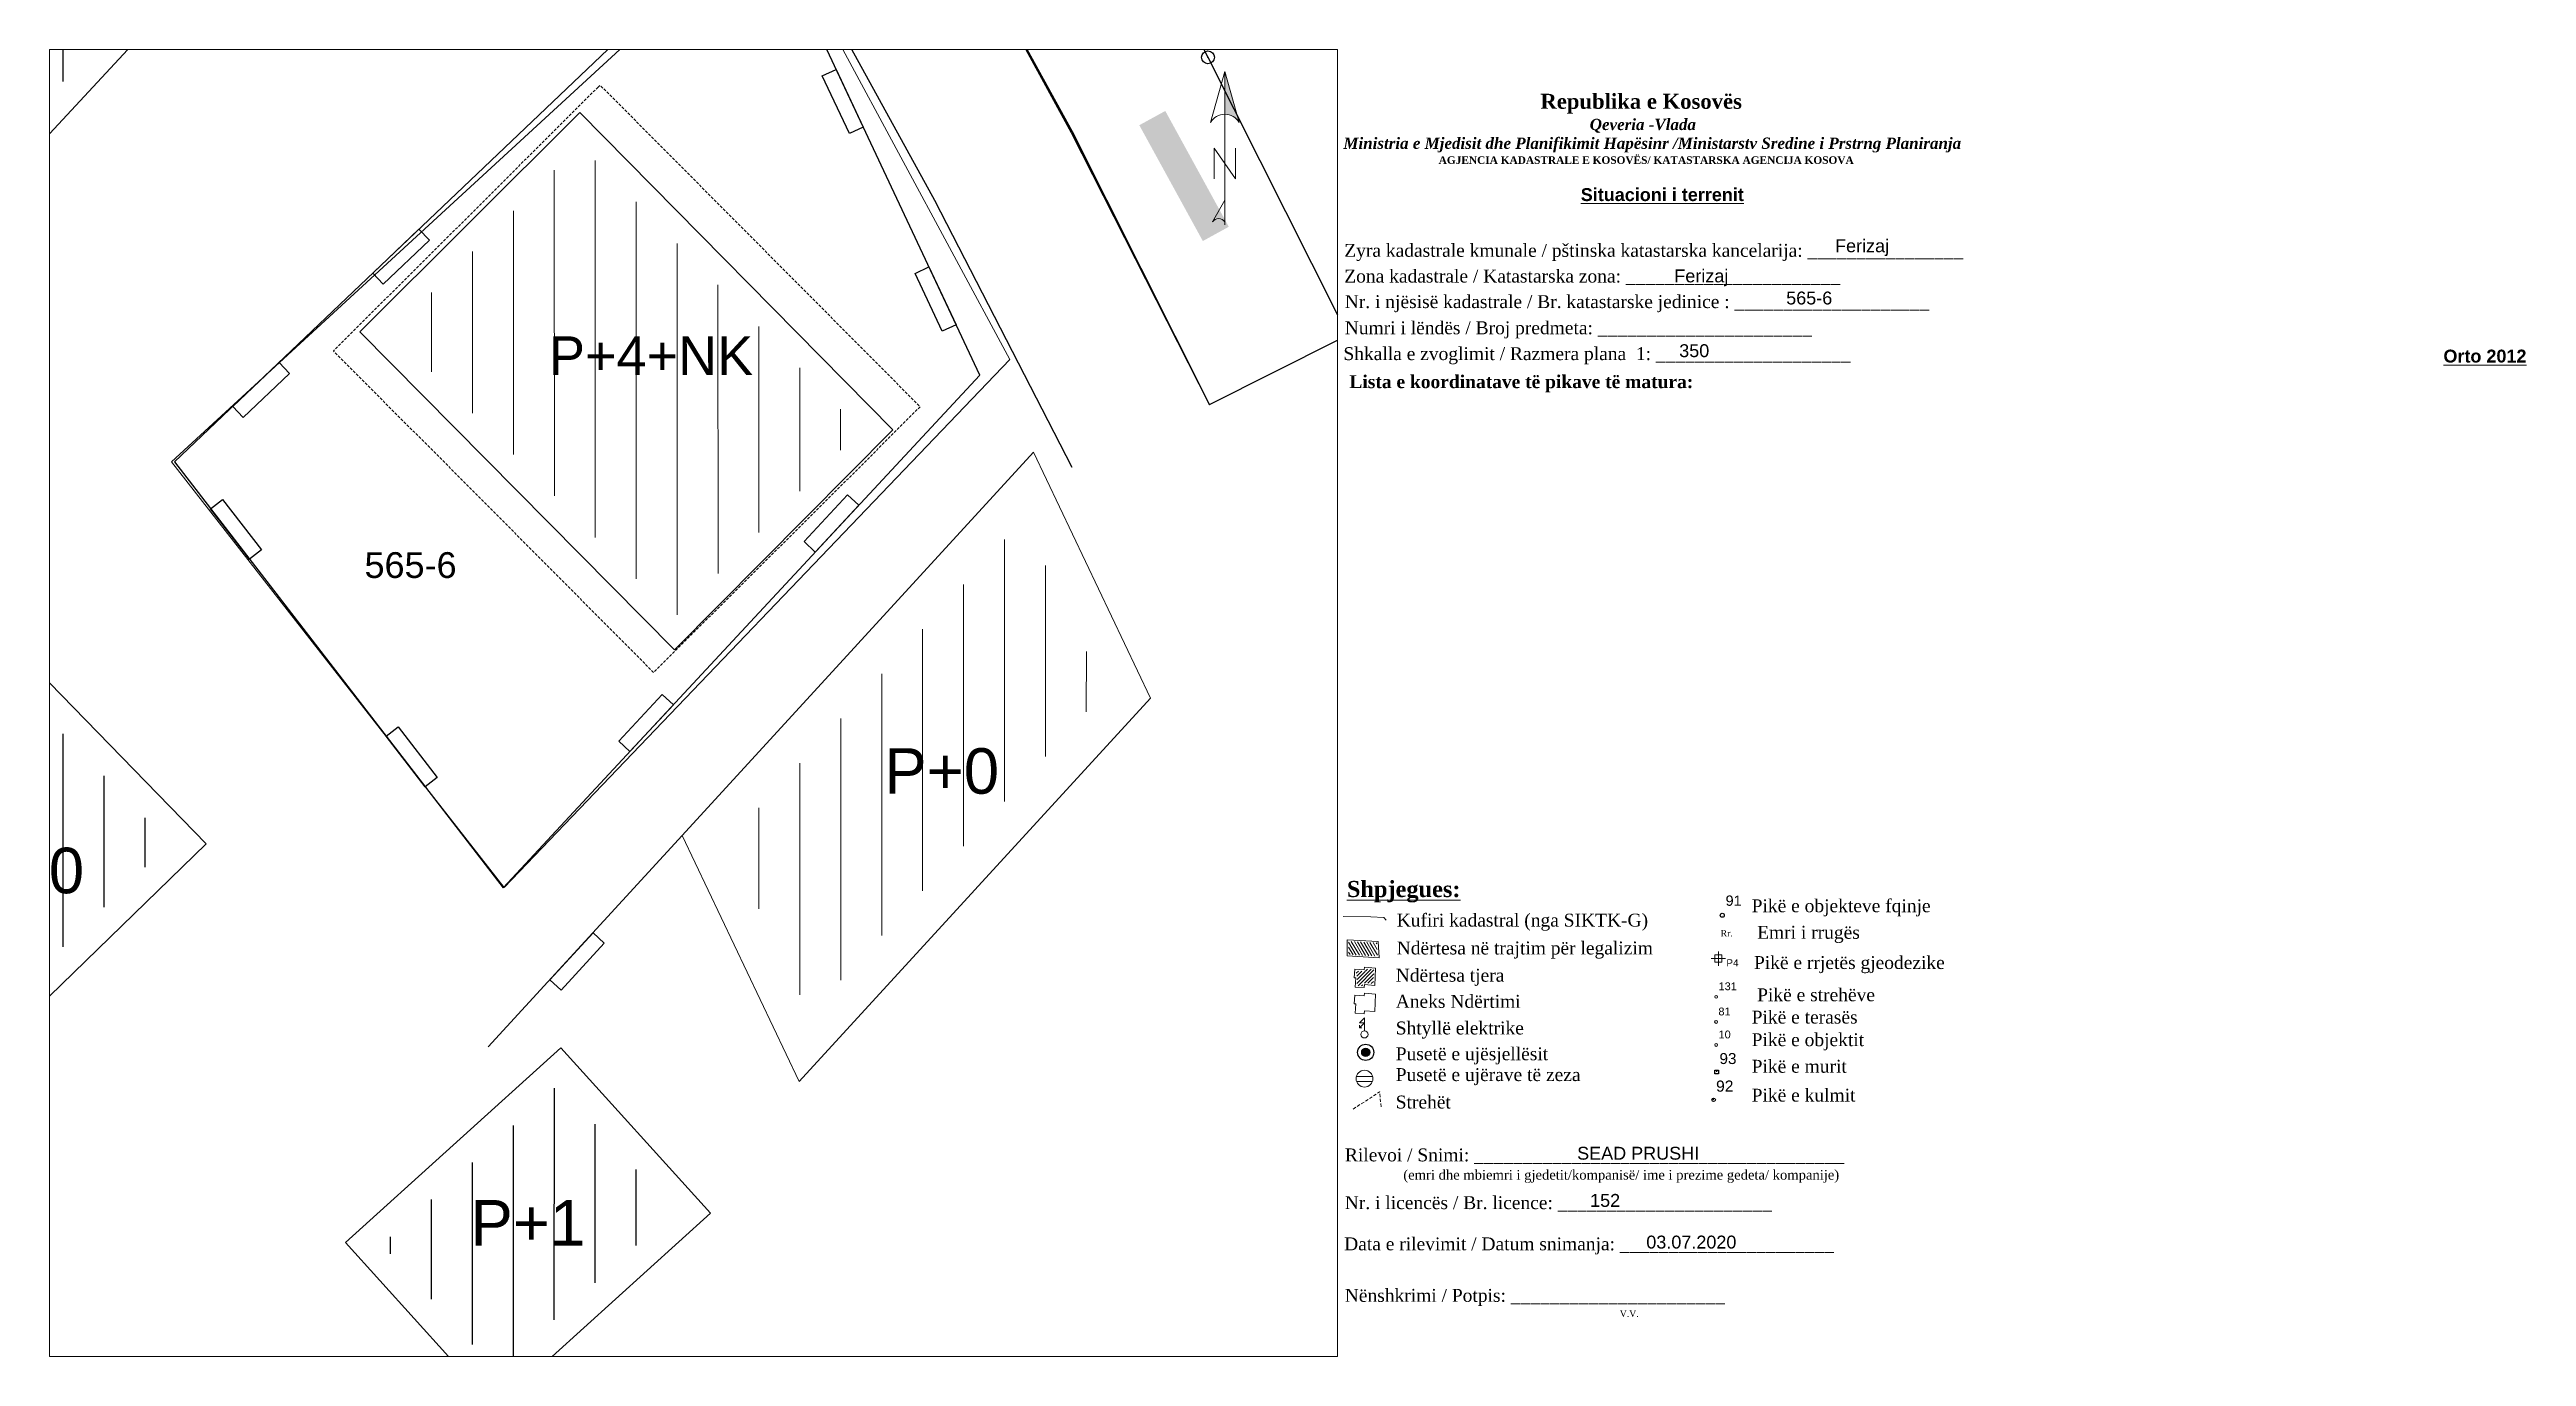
# Paper-space layout 'situacioni' of a CAD drawing. Header units: metres. Extents: x 0 to 385, y 5 to 208.
# The model-space entities are those that its viewports show. They can reach past a viewport. Long polylines and large blocks are cut down to what shows.
import ezdxf

# ---------------------------------------------------------------- set-up
doc = ezdxf.new("R2010")
doc.units = ezdxf.units.M
doc.header["$PDMODE"] = 32
doc.header["$PDSIZE"] = 0.5
doc.linetypes.add('DASHED', pattern=[0.75, 0.5, -0.25])
doc.layers.get('0').update_dxf_attribs({"lineweight": 0})
for name, color, linetype in [('Asfallt', 8, 'Continuous'), ('Banim individual', 24, 'Continuous'), ('Muri', 40, 'Continuous'), ('Nr i parceles', 7, 'Continuous'), ('Pikat kulm', 85, 'Continuous'), ('Pikat muri', 40, 'Continuous'), ('Trotuar', 47, 'Continuous')]:
    doc.layers.add(name, color=color, linetype=linetype)
for name, color, linetype, lineweight in [('Etazha 0 pikat', 1, 'Continuous', 0), ('Etazha 0 terasa', 6, 'Continuous', 0), ('Korniza e jashtme', 7, 'Continuous', 0), ('kyqje ujselles', 5, 'Continuous', 0), ('ndertesa fqinje', 30, 'Continuous', 0), ('Nr te objekteve', 7, 'Continuous', 0), ('Objekt', 1, 'Continuous', 0), ('Objekt afarist', 43, 'Continuous', 0), ('Objekti per legalizimi', 1, 'Continuous', 0), ('Parcela baze', 7, 'Continuous', 0), ('Parcela kadastrale', 7, 'Continuous', 0), ('Perdhesa', 1, 'Continuous', 0), ('perdhesa hash', 1, 'Continuous', 0), ('Pikat objekt', 7, 'Continuous', 0), ('pikat rrjet', 7, 'Continuous', 0), ('Puset fekali', 30, 'Continuous', 0), ('shkallet pikat', 183, 'Continuous', 0), ('Shtyll elektrike', 7, 'Continuous', 0), ('streha', 190, 'Continuous', 0), ('strehet', 190, 'DASHED', 0)]:
    doc.layers.add(name, color=color, linetype=linetype, lineweight=lineweight)
doc.styles.get("Standard").update_dxf_attribs({"font": 'arial.ttf'})

# ---------------------------------------------------------------- blocks, each defined once
blk = doc.blocks.new('*U62')
at = {"linetype": 'ByBlock', "lineweight": -2}
blk.add_hatch(color=0, dxfattribs=at).paths.add_polyline_path([(0, 562), (0, 301, -0.269143), (87, 250)])
at = {"color": 0, "linetype": 'ByBlock', "lineweight": -2}
for points in [[(87, 250, 0.580323), (-87, 250), (0, 562), (87, 250), (0, 562), (0, 300)], [(0, -356, 0.5), (-75, -356), (0, -225)]]:
    blk.add_lwpolyline(points, format="xyb", dxfattribs=at)
for points in [[(0, -375), (0, 562)], [(-66, -94), (-66, 94), (66, -94), (66, 94)]]:
    blk.add_lwpolyline(points, dxfattribs=at)
blk = doc.blocks.new('*X14')
for p, q in [((69.5, 22.78), (70, 22.78)), ((69.5, 22.75), (70, 22.75)), ((69.5, 22.72), (70, 22.72)), ((69.51, 22.81), (69.99, 22.81)), ((69.51, 22.69), (69.99, 22.69)), ((69.52, 22.84), (69.98, 22.84)), ((69.52, 22.66), (69.98, 22.66)), ((69.53, 22.88), (69.97, 22.88)), ((69.53, 22.62), (69.97, 22.62)), ((69.55, 22.91), (69.95, 22.91)), ((69.55, 22.59), (69.95, 22.59)), ((69.58, 22.94), (69.92, 22.94)), ((69.58, 22.56), (69.92, 22.56)), ((69.63, 22.97), (69.87, 22.97)), ((69.63, 22.53), (69.87, 22.53))]:
    blk.add_line(p, q)
blk = doc.blocks.new('Drill Hole')
at = {"color": 0, "linetype": 'ByBlock', "lineweight": -2}
for radius in [0.05, 0.025]:
    blk.add_circle((0, 0), radius, dxfattribs=at)
at = {"color": 0, "linetype": 'ByBlock', "lineweight": -2, "xscale": 0.1000000000000227, "yscale": 0.1000000000000227, "zscale": 0.1000000000000227}
blk.add_blockref('*X14', (-6.975, -2.275), dxfattribs=at)
blk = doc.blocks.new('Settling Basin - PK ujrat e zeza')
at = {"color": 21, "lineweight": 0, "flags": 128}
for points in [[(-0.95, 0.27), (0.96, 0.27)], [(-0.95, -0.33), (0.96, -0.33)]]:
    blk.add_lwpolyline(points, dxfattribs=at)
at = {"color": 21, "lineweight": 0}
blk.add_circle((0, 0), 1, dxfattribs=at)
blk = doc.blocks.new('Puset_Kan_Atmosferik')
blk.add_blockref('Settling Basin - PK ujrat e zeza', (0, 0))
blk = doc.blocks.new('Pole electricity_ Shtyllë Elekrike Druri - tension i lartë')
at = {"color": 1, "linetype": 'ByBlock', "lineweight": 0, "flags": 128}
for points in [[(0, 0.5), (0, 2.35), (-0.7, 1.65), (0, 1.65), (-0.7, 0.95)], [(-0.35, 0.95), (-0.7, 0.95), (-0.7, 1.3)]]:
    blk.add_lwpolyline(points, dxfattribs=at)
at = {"color": 1, "linetype": 'ByBlock', "lineweight": 0}
blk.add_circle((0, 0), 0.5, dxfattribs=at)
blk = doc.blocks.new('Shtylle_Elekrike_Druri')
at = {"color": 1, "lineweight": 0}
blk.add_blockref('Pole electricity_ Shtyllë Elekrike Druri - tension i lartë', (0, 0), dxfattribs=at)
blk = doc.blocks.new('*U66')
at = {"color": 0, "linetype": 'ByBlock', "lineweight": -2, "transparency": 16777216}
for p, q in [((-1, 0), (1, 0)), ((0, -1), (0, 1))]:
    blk.add_line(p, q, dxfattribs=at)
blk.add_lwpolyline([(-0.5, -0.5), (-0.5, 0.5), (0.5, 0.5), (0.5, -0.5)], close=True, dxfattribs=at)
blk = doc.blocks.new('*U67', base_point=(325.17, 76.16, 619.2))
at = {"layer": 'pikat rrjet', "linetype": 'ByBlock', "insert": (326.41, 76.05), "char_height": 1.1062, "attachment_point": 1}
blk.add_mtext('{\\fArial|b0|i0|c0|p34;\\C137;\\c8355647;P4}', dxfattribs=at)
blk = doc.blocks.new('*U68', base_point=(325.17, 76.16, 619.2))
at = {"layer": 'pikat rrjet', "color": 93, "linetype": 'ByBlock', "lineweight": -2}
blk.add_blockref('*U67', (325.17, 76.16, 619.2), dxfattribs=at)
blk = doc.blocks.new('*U69', base_point=(325.17, 76.16, 619.2))
at = {"layer": 'pikat rrjet', "color": 93, "linetype": 'ByBlock', "lineweight": -2, "xscale": 1.106239888375726, "yscale": 1.106239888375726, "zscale": 1.106239888375726}
blk.add_blockref('*U66', (325.17, 76.16, 619.2), dxfattribs=at)
at = {"layer": 'pikat rrjet', "color": 93, "linetype": 'ByBlock', "lineweight": -2}
blk.add_blockref('*U68', (325.17, 76.16, 619.2), dxfattribs=at)
blk = doc.blocks.new('*U65')
at = {"color": 0, "linetype": 'ByBlock', "lineweight": -2, "transparency": 16777216}
blk.add_line((0, 0), (0, 0), dxfattribs=at)
blk.add_circle((0, 0), 0.5, dxfattribs=at)
blk = doc.blocks.new('*U70', base_point=(336.16, 80.43, 619.62))
at = {"layer": 'shkallet pikat', "linetype": 'ByBlock', "insert": (336.52, 81.43), "char_height": 1.217, "attachment_point": 7}
blk.add_mtext('131', dxfattribs=at)
blk = doc.blocks.new('*U71', base_point=(336.16, 80.43, 619.62))
at = {"layer": 'shkallet pikat', "linetype": 'ByBlock', "lineweight": -2}
blk.add_blockref('*U70', (336.16, 80.43, 619.62), dxfattribs=at)
blk = doc.blocks.new('*U72', base_point=(336.16, 80.43, 619.62))
at = {"layer": 'shkallet pikat', "linetype": 'ByBlock', "lineweight": -2}
blk.add_blockref('*U71', (336.16, 80.43, 619.62), dxfattribs=at)
at = {"layer": 'shkallet pikat', "linetype": 'ByBlock', "lineweight": -2, "xscale": 0.4424959465003713, "yscale": 0.4424959465003713, "zscale": 0.4424959465003713}
blk.add_blockref('*U65', (336.16, 80.43, 619.62), dxfattribs=at)
blk = doc.blocks.new('*U73', base_point=(344.98, 90.05, 619.9))
at = {"layer": 'Etazha 0 terasa', "linetype": 'ByBlock', "insert": (345.34, 91.04), "char_height": 1.217, "attachment_point": 7}
blk.add_mtext('81', dxfattribs=at)
blk = doc.blocks.new('*U74', base_point=(344.98, 90.05, 619.9))
at = {"layer": 'Etazha 0 terasa', "linetype": 'ByBlock', "lineweight": -2}
blk.add_blockref('*U73', (344.98, 90.05, 619.9), dxfattribs=at)
blk = doc.blocks.new('*U75', base_point=(344.98, 90.05, 619.9))
at = {"layer": 'Etazha 0 terasa', "linetype": 'ByBlock', "lineweight": -2}
blk.add_blockref('*U74', (344.98, 90.05, 619.9), dxfattribs=at)
at = {"layer": 'Etazha 0 terasa', "linetype": 'ByBlock', "lineweight": -2, "xscale": 0.4424959465003713, "yscale": 0.4424959465003713, "zscale": 0.4424959465003713}
blk.add_blockref('*U65', (344.98, 90.05, 619.9), dxfattribs=at)
blk = doc.blocks.new('*U76', base_point=(342.04, 86.06, 620.6))
at = {"layer": 'Etazha 0 pikat', "linetype": 'ByBlock', "insert": (342.4, 87.06), "char_height": 1.217, "attachment_point": 7}
blk.add_mtext('10', dxfattribs=at)
blk = doc.blocks.new('*U77', base_point=(342.04, 86.06, 620.6))
at = {"layer": 'Etazha 0 pikat', "linetype": 'ByBlock', "lineweight": -2}
blk.add_blockref('*U76', (342.04, 86.06, 620.6), dxfattribs=at)
blk = doc.blocks.new('*U78', base_point=(342.04, 86.06, 620.6))
at = {"layer": 'Etazha 0 pikat', "linetype": 'ByBlock', "lineweight": -2, "xscale": 0.4424959465003713, "yscale": 0.4424959465003713, "zscale": 0.4424959465003713}
blk.add_blockref('*U65', (342.04, 86.06, 620.6), dxfattribs=at)
at = {"layer": 'Etazha 0 pikat', "linetype": 'ByBlock', "lineweight": -2}
blk.add_blockref('*U77', (342.04, 86.06, 620.6), dxfattribs=at)
blk = doc.blocks.new('A$C15BF54BC')
at = {"layer": 'perdhesa hash'}
h = blk.add_hatch(dxfattribs=at)
h.set_pattern_fill('ANSI31', color=256, scale=0.3, angle=45)
h.set_pattern_definition([(90, (-7512377.7412, -4692014.2266), (-0.9525, 2e-16), [])])
h.paths.add_polyline_path([(3.13, 10.88), (0.67, 6.69), (9.51, 0.73), (11.77, 5.14)])
h.paths.add_polyline_path([(3.98, 6.84), (6.05, 5.66), (6.47, 6.4), (4.4, 7.58)], flags=24)
h.paths.add_polyline_path([(2.22, 8.76), (9.68, 3.8), (10.17, 4.53), (2.71, 9.49)], flags=24)
at = {"layer": 'Perdhesa', "elevation": 615.28, "flags": 128}
blk.add_lwpolyline([(9.69, 0), (0, 6.54), (2.97, 11.59), (12.42, 5.31)], close=True, dxfattribs=at)
blk = doc.blocks.new('*U87')
at = {"color": 0, "linetype": 'ByBlock', "lineweight": -2, "transparency": 16777216}
blk.add_line((0, 0), (0, 0.5), dxfattribs=at)
blk.add_lwpolyline([(-0.5, -0.5), (-0.5, 0.5), (0.5, 0.5), (0.5, -0.5)], close=True, dxfattribs=at)
blk = doc.blocks.new('*U88', base_point=(331.69, 53.99, 573.27))
at = {"layer": 'Pikat muri', "linetype": 'ByBlock', "insert": (332.34, 55.79, 573.27), "char_height": 2.54, "attachment_point": 7}
blk.add_mtext('93', dxfattribs=at)
blk = doc.blocks.new('*U89', base_point=(331.69, 53.99, 573.27))
at = {"color": 25, "linetype": 'ByBlock', "lineweight": -2}
blk.add_blockref('*U88', (331.69, 53.99, 573.27), dxfattribs=at)
blk = doc.blocks.new('*U90')
at = {"color": 0, "linetype": 'ByBlock', "lineweight": -2, "transparency": 16777216}
blk.add_line((0, 0), (0, 0.5), dxfattribs=at)
blk.add_circle((0, 0), 0.5, dxfattribs=at)
blk = doc.blocks.new('*U91', base_point=(330.2, 60.77, 582.29))
at = {"layer": 'Pikat kulm', "linetype": 'ByBlock', "insert": (330.75, 62.57, 582.29), "char_height": 2.54, "attachment_point": 7}
blk.add_mtext('92', dxfattribs=at)
blk = doc.blocks.new('*U92', base_point=(330.2, 60.77, 582.29))
at = {"color": 97, "linetype": 'ByBlock', "lineweight": -2}
blk.add_blockref('*U91', (330.2, 60.77, 582.29), dxfattribs=at)
blk = doc.blocks.new('*U93', base_point=(327.64, 52.97, 576.3))
at = {"layer": 'Pikat objekt', "linetype": 'ByBlock', "insert": (328.29, 54.78, 576.3), "char_height": 2, "attachment_point": 7}
blk.add_mtext('{\\C26;\\c8063;91}', dxfattribs=at)
blk = doc.blocks.new('*U94', base_point=(327.64, 52.97, 576.3))
at = {"layer": 'Pikat objekt', "color": 24, "linetype": 'ByBlock', "lineweight": -2}
blk.add_blockref('*U93', (327.64, 52.97, 576.3), dxfattribs=at)

msp = doc.modelspace()

# ---------------------------------------------------------------- hatches: boundary and pattern name
at = {"layer": 'Asfallt'}
h = msp.add_hatch(color=256, dxfattribs=at)
h.dxf.hatch_style = 1
h.paths.add_polyline_path([(7510855.96, 4693761.636), (7510856.968, 4693762.189), (7510854.504, 4693766.681), (7510853.496, 4693766.128)])
at = {"layer": 'Banim individual'}
h = msp.add_hatch(dxfattribs=at)
h.set_pattern_fill('ANSI31', color=256, scale=0.5, angle=45)
h.paths.add_polyline_path([(7510812.118, 4693779.246), (7510804.102, 4693770.634), (7510809.599, 4693765.517), (7510817.615, 4693774.129)])
h.paths.add_polyline_path([(7510808.264, 4693770.619), (7510813.602, 4693770.619), (7510813.602, 4693774.256), (7510808.264, 4693774.256)], flags=24)
h = msp.add_hatch(dxfattribs=at)
h.set_pattern_fill('ANSI31', color=256, scale=0.5, angle=45)
h.paths.add_polyline_path([(7510810.41, 4693743.9), (7510802.586, 4693736.281), (7510808.058, 4693730.661), (7510815.882, 4693738.28)])
h.paths.add_polyline_path([(7510807.477, 4693735.371), (7510812.815, 4693735.371), (7510812.815, 4693739.009), (7510807.477, 4693739.009)], flags=24)
h = msp.add_hatch(dxfattribs=at)
h.set_pattern_fill('ANSI31', color=256, scale=0.5, angle=45)
h.paths.add_polyline_path([(7510830.98, 4693728.939), (7510824.115, 4693722.721), (7510828.582, 4693717.79), (7510835.446, 4693724.007)])
h.paths.add_polyline_path([(7510826.916, 4693721.708), (7510832.255, 4693721.708), (7510832.255, 4693725.345), (7510826.916, 4693725.345)], flags=24)
at = {"layer": 'Objekt afarist'}
h = msp.add_hatch(dxfattribs=at)
h.set_pattern_fill('ANSI31', color=256, scale=0.5, angle=45)
h.paths.add_polyline_path([(7510852.175, 4693744.174), (7510848.997, 4693750.853), (7510837.514, 4693738.313), (7510840.692, 4693731.634)])
h.paths.add_polyline_path([(7510843.043, 4693739.207), (7510847.214, 4693739.207), (7510847.214, 4693742.844), (7510843.043, 4693742.844)], flags=24)
at = {"layer": 'Objekti per legalizimi'}
h = msp.add_hatch(dxfattribs=at)
h.set_pattern_fill('ANSI31', color=256, scale=0.5, angle=45)
h.paths.add_polyline_path([(7510831.791, 4693765.369), (7510824.501, 4693758.116), (7510835.467, 4693747.037), (7510842.691, 4693754.316)])
h.paths.add_polyline_path([(7510831.624, 4693755.179), (7510835.796, 4693755.179), (7510835.796, 4693758.817), (7510831.624, 4693758.817)], flags=24)

# ---------------------------------------------------------------- linework, layer by layer
at = {"layer": 'Asfallt'}
for p, q in [((7510848.285, 4693783.047, 580.435), (7510856.16, 4693768.762, 580.603)), ((7510850.906, 4693765.865, 580.453), (7510843.031, 4693780.15, 580.285)), ((7510856.16, 4693768.762, 580.603), (7510861.577, 4693757.986, 580.716)), ((7510856.223, 4693755.299, 580.502), (7510850.906, 4693765.865, 580.453)), ((7510856.223, 4693755.299, 580.502), (7510861.577, 4693757.986, 580.716))]:
    msp.add_line(p, q, dxfattribs=at)
for p in [(7510856.16, 4693768.762, 580.603), (7510861.577, 4693757.986, 580.716)]:
    msp.add_point(p, dxfattribs=at)
at = {"layer": 'Banim individual', "flags": 128}
for points in [[(7510812.067, 4693780.659), (7510802.688, 4693770.584), (7510809.649, 4693764.104), (7510819.028, 4693774.18)], [(7510817.297, 4693738.261), (7510810.429, 4693745.314), (7510801.172, 4693736.3), (7510808.039, 4693729.247)], [(7510828.512, 4693716.377), (7510822.703, 4693722.791), (7510831.049, 4693730.351), (7510836.859, 4693723.937)]]:
    msp.add_lwpolyline(points, close=True, dxfattribs=at)
at = {"layer": 'Muri'}
for p, q in [((7510838.744, 4693774.644, 580.524), (7510816.066, 4693753.067, 581.003)), ((7510847.305, 4693756.437, 580.699), (7510838.744, 4693774.644, 580.524)), ((7510828.82, 4693736.553, 581.252), (7510847.305, 4693756.437, 580.699)), ((7510816.066, 4693753.067, 581.003), (7510828.82, 4693736.553, 581.252)), ((7510828.242, 4693730.384, 581.382), (7510835.764, 4693738.575, 581.181))]:
    msp.add_line(p, q, dxfattribs=at)
for points, elevation in [([(7510841.731, 4693768.292), (7510842.784, 4693766.052), (7510842.251, 4693765.801), (7510841.198, 4693768.041)], 580.607), ([(7510823.757, 4693760.385), (7510825.55, 4693762.091), (7510825.956, 4693761.664), (7510824.163, 4693759.958)], 580.803), ([(7510845.334, 4693760.629), (7510846.387, 4693758.389), (7510845.854, 4693758.138), (7510844.801, 4693760.378)], 580.68), ([(7510818.331, 4693755.223), (7510820.125, 4693756.929), (7510820.531, 4693756.502), (7510818.737, 4693754.796)], 580.917), ([(7510842.612, 4693751.389), (7510840.927, 4693749.576), (7510840.495, 4693749.977), (7510842.181, 4693751.79)], 580.89), ([(7510818.978, 4693749.296), (7510817.465, 4693751.255), (7510817.931, 4693751.615), (7510819.444, 4693749.656)], 581.06), ([(7510835.422, 4693743.654), (7510833.737, 4693741.842), (7510833.305, 4693742.243), (7510834.99, 4693744.055)], 581.105), ([(7510825.794, 4693740.471), (7510824.281, 4693742.43), (7510824.747, 4693742.79), (7510826.26, 4693740.831)], 581.163), ([(7510832.739, 4693734.41), (7510831.064, 4693732.587), (7510830.631, 4693732.985), (7510832.305, 4693734.808)], 581.318)]:
    msp.add_lwpolyline(points, close=True, dxfattribs=dict(at, elevation=elevation))
at = {"layer": 'Objekt', "flags": 128}
for points, elevation in [([(7510835.765, 4693738.575), (7510849.386, 4693753.449)], 581.183), ([(7510849.386, 4693753.449), (7510853.924, 4693743.912)], 581.183), ([(7510840.303, 4693729.038), (7510853.924, 4693743.912)], 581.641), ([(7510835.765, 4693738.575), (7510840.303, 4693729.038)], 581.641)]:
    msp.add_lwpolyline(points, dxfattribs=dict(at, elevation=elevation))
at = {"layer": 'Objekt afarist', "elevation": 581.183, "flags": 128}
msp.add_lwpolyline([(7510835.765, 4693738.575), (7510840.303, 4693729.038), (7510853.924, 4693743.912), (7510849.386, 4693753.449)], close=True, dxfattribs=at)
at = {"layer": 'Objekti per legalizimi', "elevation": 580.968, "flags": 128}
msp.add_lwpolyline([(7510843.934, 4693754.314), (7510835.466, 4693745.783), (7510823.254, 4693758.121), (7510831.797, 4693766.62)], close=True, dxfattribs=at)
at = {"layer": 'Parcela baze', "linetype": 'Continuous'}
msp.add_lwpolyline([(7510828.856, 4693736.568), (7510848.47, 4693757.041), (7510839.132, 4693774.385), (7510815.947, 4693753.079), (7510828.856, 4693736.568)], close=True, dxfattribs=at)
at = {"layer": 'strehet', "ltscale": 3.5, "elevation": 598.594, "flags": 128}
msp.add_lwpolyline([(7510832.506, 4693767.609), (7510832.506, 4693767.609), (7510822.304, 4693757.446), (7510822.233, 4693757.375), (7510834.513, 4693745.048), (7510834.654, 4693744.906), (7510844.927, 4693755.14), (7510844.998, 4693755.21), (7510832.577, 4693767.679), (7510832.506, 4693767.609)], dxfattribs=at)
at = {"layer": 'Trotuar'}
for p, q in [((7510843.01, 4693780.146, 580.337), (7510850.857, 4693765.846, 580.528)), ((7510845.563, 4693763.208, 580.584), (7510837.977, 4693776.977, 580.41)), ((7510850.857, 4693765.846, 580.528), (7510856.222, 4693755.288, 580.566)), ((7510850.89, 4693752.859, 580.626), (7510845.563, 4693763.208, 580.584))]:
    msp.add_line(p, q, dxfattribs=at)

# ---------------------------------------------------------------- texts
at = {"layer": 'Nr i parceles', "insert": (7510825.225, 4693749.569), "char_height": 1, "width": 8.93247, "attachment_point": 2}
msp.add_mtext('565-6', dxfattribs=at)
at = {"layer": 'Nr te objekteve', "attachment_point": 1}
for s, insert, char_height in [('P+4+NK', (7510830.594, 4693757.939), 1.5), ('P+0', (7510843.603, 4693741.967), 1.765), ('P+0', (7510808.108, 4693738.107), 1.765), ('P+1', (7510827.548, 4693724.444), 1.765)]:
    msp.add_mtext_dynamic_manual_height_columns(s, width=3.09354, gutter_width=1, heights=[0], dxfattribs=dict(at, insert=insert, char_height=char_height))

psp = doc.layouts.new('situacioni')

# ---------------------------------------------------------------- hatches: boundary and pattern name
at = {"layer": 'ndertesa fqinje'}
h = psp.add_hatch(dxfattribs=at)
h.set_pattern_fill('ANSI31', color=256, scale=0.124587)
h.set_pattern_definition([(45, (-1871449.20362, -1176168.6832), (-0.27970504433, 0.27970504433), [])])
h.paths.add_polyline_path([(205.95, 65.4), (204.69, 65.49), (204.65, 65.08), (203.23, 65.18), (203.17, 64.37), (203.4, 64.36), (203.28, 62.9), (204.19, 62.85), (204.26, 63.32), (205.84, 63.19)])

# ---------------------------------------------------------------- linework, layer by layer
at = {"layer": 'ndertesa fqinje', "color": 7, "linetype": 'Continuous', "lineweight": 13}
for points in [[(206.21, 65.63), (206.08, 62.92), (204.47, 63.06), (204.41, 62.59), (203.02, 62.67), (203.13, 64.12), (202.9, 64.13), (202.99, 65.45), (204.43, 65.34), (204.46, 65.76)], [(206.21, 61.58), (206.08, 58.88), (204.47, 59.01), (204.41, 58.54), (203.02, 58.63), (203.13, 60.08), (202.9, 60.09), (202.99, 61.41), (204.43, 61.3), (204.46, 61.71)]]:
    psp.add_lwpolyline(points, close=True, dxfattribs=at)
at = {"layer": 'Parcela kadastrale', "flags": 128}
psp.add_lwpolyline([(201.15, 73.63), (205.45, 73.57), (207.46, 73.48), (207.84, 73.05)], dxfattribs=at)
at = {"layer": 'streha', "linetype": 'DASHED', "flags": 128}
psp.add_lwpolyline([(202.73, 43.76), (205.35, 45.45), (206.83, 46.45), (207.07, 43.92)], dxfattribs=at)

# ---------------------------------------------------------------- block references
at = {"xscale": 0.0254, "yscale": 0.0254, "zscale": 0.0254}
psp.add_blockref('*U62', (182.81, 190.45), dxfattribs=at)
at = {"color": 25, "linetype": 'ByBlock', "lineweight": -2}
for name, xscale, yscale, zscale in [('*U89', 0.668629600320203, 0.668629600320203, 0.668629600320203), ('*U87', 0.5349036802561624, 0.5349036802561624, 0.5349036802561624)]:
    psp.add_blockref(name, (259.13, 49.51, 383.3), dxfattribs=dict(at, xscale=xscale, yscale=yscale, zscale=zscale))
at = {"color": 97, "linetype": 'ByBlock', "lineweight": -2}
for name, xscale, yscale, zscale in [('*U92', 0.6832216011425329, 0.6832216011425329, 0.6832216011425329), ('*U90', 0.5465772699824809, 0.5465772699824809, 0.5465772699824809)]:
    psp.add_blockref(name, (258.66, 45.19, 397.83), dxfattribs=dict(at, xscale=xscale, yscale=yscale, zscale=zscale))
at = {"layer": 'Etazha 0 pikat'}
psp.add_blockref('*U78', (259.06, 53.7, 620.6), dxfattribs=at)
at = {"layer": 'Etazha 0 terasa'}
psp.add_blockref('*U75', (259.04, 57.27, 619.9), dxfattribs=at)
at = {"layer": 'kyqje ujselles', "color": 0, "linetype": 'ByBlock', "lineweight": -2, "xscale": 24.999995000001, "yscale": 24.999995000001, "zscale": 24.999995000001}
psp.add_blockref('Drill Hole', (204.67, 52.55, 619.52), dxfattribs=at)
at = {"layer": 'Perdhesa', "xscale": 0.4215709049898508, "yscale": 0.4215709049898508, "zscale": 0.4215709049898508, "rotation": 30.65689247966421}
psp.add_blockref('A$C15BF54BC', (203.22, 65.15, -259.38), dxfattribs=at)
at = {"layer": 'Pikat objekt', "color": 24, "linetype": 'ByBlock', "lineweight": -2}
for name, xscale, yscale, zscale in [('*U94', 0.7973264674300554, 0.7973264674300554, 0.7973264674300554), ('*U65', 0.6378611611868211, 0.6378611611868211, 0.6378611611868211)]:
    psp.add_blockref(name, (260, 73.82, 459.5), dxfattribs=dict(at, xscale=xscale, yscale=yscale, zscale=zscale))
at = {"layer": 'pikat rrjet'}
psp.add_blockref('*U69', (259.4, 67.1, 619.2), dxfattribs=at)
at = {"layer": 'Puset fekali', "color": 0, "linetype": 'ByBlock', "lineweight": -2, "xscale": 1.298461642721147, "yscale": 1.298461642721147, "zscale": 1.298461642721147}
psp.add_blockref('Puset_Kan_Atmosferik', (204.48, 48.47, 459.81), dxfattribs=at)
at = {"layer": 'shkallet pikat'}
psp.add_blockref('*U72', (259.06, 61.17, 619.62), dxfattribs=at)
at = {"layer": 'Shtyll elektrike', "color": 0, "linetype": 'ByBlock', "lineweight": -2, "xscale": 1.102172484047922, "yscale": 1.102172484047922, "zscale": 1.102172484047922}
psp.add_blockref('Shtylle_Elekrike_Druri', (204.48, 55.33, 326.06), dxfattribs=at)

# ---------------------------------------------------------------- texts
at = {"attachment_point": 1}
for s, insert, char_height, width in [('\\pi79.656;{\\fBook Antiqua|b1|i0|c0|p18;\\H1.3333x;Republika e Kosovës\\fTimes New Roman|b1|i0|c0|p18;\\P\\pi87.312;\\fBook Antiqua|b1|i1|c0|p18;\\H0.75x;Qeveria -Vlada\\P\\pi49.083;\\fTimes New Roman|b1|i1|c0|p18;Ministria e Mjedisit dhe Planifikimit Hapësinr /Ministarstv Sredine i Prstrng Planiranja\\P\\pi63.875;\\fBook Antiqua|b1|i0|c0|p18;\\H0.66668x;AGJENCIA KADASTRALE E KOSOVËS/ KATASTARSKA AGENCIJA KOSOVA}', (152.12, 201.25), 1.74651, 191.8237), ('{\\fArial|b1|i0|c0|p34;\\LSituacioni i terrenit }', (238.04, 186.61), 2, 26.5502), ('{\\fTimes New Roman|b0|i0|c0|p18; Zyra kadastrale kmunale / pštinska katastarska kancelarija: ________________}', (200.59, 177.96), 2, 114.6874), ('Ferizaj', (277.5, 178.67), 2, 24.6598), ('{\\fTimes New Roman|b0|i0|c0|p18; Zona kadastrale / Katastarska zona: ______________________}', (200.59, 173.97), 2, 83.344), ('Ferizaj', (252.56, 174), 2, 29.4868), ('{\\fTimes New Roman|b0|i0|c0|p18;Nr. i njësisë kadastrale / Br. katastarske jedinice : ____________________}', (201.42, 170.01), 2, 98.5379), ('565-6', (269.92, 170.57), 2, 29.4868), ('{\\fTimes New Roman|b0|i0|c0|p18; Numri i lëndës / Broj predmeta: ______________________}', (200.67, 165.95), 2, 83.344), ('{\\fTimes New Roman|b0|i0|c0|p18; Shkalla e zvoglimit / Razmera plana  1: ____________________}', (200.46, 161.94), 2, 98.5379), ('350', (253.32, 162.4), 2, 29.4868), ('{\\fArial|b1|i0|c0|p34;\\LOrto 2012}', (371.9, 161.56), 2, 26.5502), ('{\\fTimes New Roman|b1|i0|c0|p18;Lista e koordinatave të pikave të matura:}', (202.14, 157.59), 2, 98.5379), ('{\\fTimes New Roman|b1|i0|c0|p18;\\LShpjegues:}', (201.75, 79.14), 2.5, 98.5379), ('{\\fTimes New Roman|b0|i0|c0|p18;Kufiri kadastral (nga SIKTK-G)}', (209.48, 74.06), 2, 98.5379), ('{\\fTimes New Roman|b0|i0|c0|p18;Pikë e objekteve fqinje}', (264.56, 76.29, -3193.16), 2, 98.5379), ('{\\fTimes New Roman|b0|i0|c0|p18;Ndërtesa në trajtim për legalizim}', (209.48, 69.74), 2, 98.5379), ('{\\fTimes New Roman|b0|i0|c0|p18;Rr.}', (259.74, 71.53, -1596.58), 1, 98.5379), ('{\\fTimes New Roman|b0|i0|c0|p18;Emri i rrugës }', (265.41, 72.17, -1596.58), 2, 98.5379), ('{\\fTimes New Roman|b0|i0|c0|p18;Ndërtesa tjera}', (209.33, 65.51), 2, 98.5379), ('{\\fTimes New Roman|b0|i0|c0|p18;Pikë e rrjetës gjeodezike}', (264.92, 67.48, -1596.58), 2, 98.5379), ('{\\fTimes New Roman|b0|i0|c0|p18;Aneks Ndërtimi}', (209.33, 61.46), 2, 98.5379), ('{\\fTimes New Roman|b0|i0|c0|p18;Pikë e strehëve}', (265.41, 62.48, -1596.58), 2, 98.5379), ('{\\fTimes New Roman|b0|i0|c0|p18;Pikë e terasës}', (264.56, 59.02, -3193.16), 2, 98.5379), ('{\\fTimes New Roman|b0|i0|c0|p18;Shtyllë elektrike}', (209.33, 57.33), 2, 98.5379), ('{\\fTimes New Roman|b0|i0|c0|p18;Pikë e objektit}', (264.56, 55.51, -3193.16), 2, 98.5379), ('{\\fTimes New Roman|b0|i0|c0|p18;Pusetë e ujësjellësit}', (209.33, 53.33), 2, 98.5379), ('{\\fTimes New Roman|b0|i0|c0|p18;Pusetë e ujërave të zeza}', (209.33, 50.1), 2, 98.5379), ('{\\fTimes New Roman|b0|i0|c0|p18;Pikë e murit}', (264.56, 51.39, -3193.16), 2, 98.5379), ('{\\fTimes New Roman|b0|i0|c0|p18;Pikë e kulmit}', (264.56, 46.91, -3193.16), 2, 98.5379), ('{\\fTimes New Roman|b0|i0|c0|p18;Strehët}', (209.33, 45.84), 2, 98.5379), ('{\\fTimes New Roman|b0|i0|c0|p18; Rilevoi / Snimi: ______________________________________\\P             \\H0.75x;(emri dhe mbiemri i gjedetit/kompanisë/ ime i prezime gedeta/ kompanije)}', (200.69, 37.64), 2, 87.3883), ('SEAD PRUSHI', (237.48, 37.9), 2, 24.6598), ('{\\fTimes New Roman|b0|i0|c0|p18; Nr. i licencës / Br. licence: ______________________\\P                                }', (200.67, 30.23), 2, 83.344), ('152', (239.49, 30.58), 2, 24.6598), ('{\\fTimes New Roman|b0|i0|c0|p18; Data e rilevimit / Datum snimanja: ______________________\\P                                 }', (200.57, 23.84), 2, 83.344), ('03.07.2020', (248.21, 24.12), 2, 24.6598), ('{\\fTimes New Roman|b0|i0|c0|p18; Nënshkrimi / Potpis: ______________________\\P\\H0.5x;                                                                                                                   V.V.\\P\\H2.00001x;                                ', (200.67, 15.85), 2, 83.344)]:
    psp.add_mtext(s, dxfattribs=dict(at, insert=insert, char_height=char_height, width=width))

# ---------------------------------------------------------------- viewports
at = {"layer": 'Korniza e jashtme', "view_target_point": (7499131.095, 4689980.516), "view_twist_angle": 360}
psp.add_viewport(center=(100.36, 106.74), size=(199.84, 202.737), view_center_point=(11705.106, 3763.203), view_height=50.6842, dxfattribs=at)

doc.saveas('drawing.dxf')
